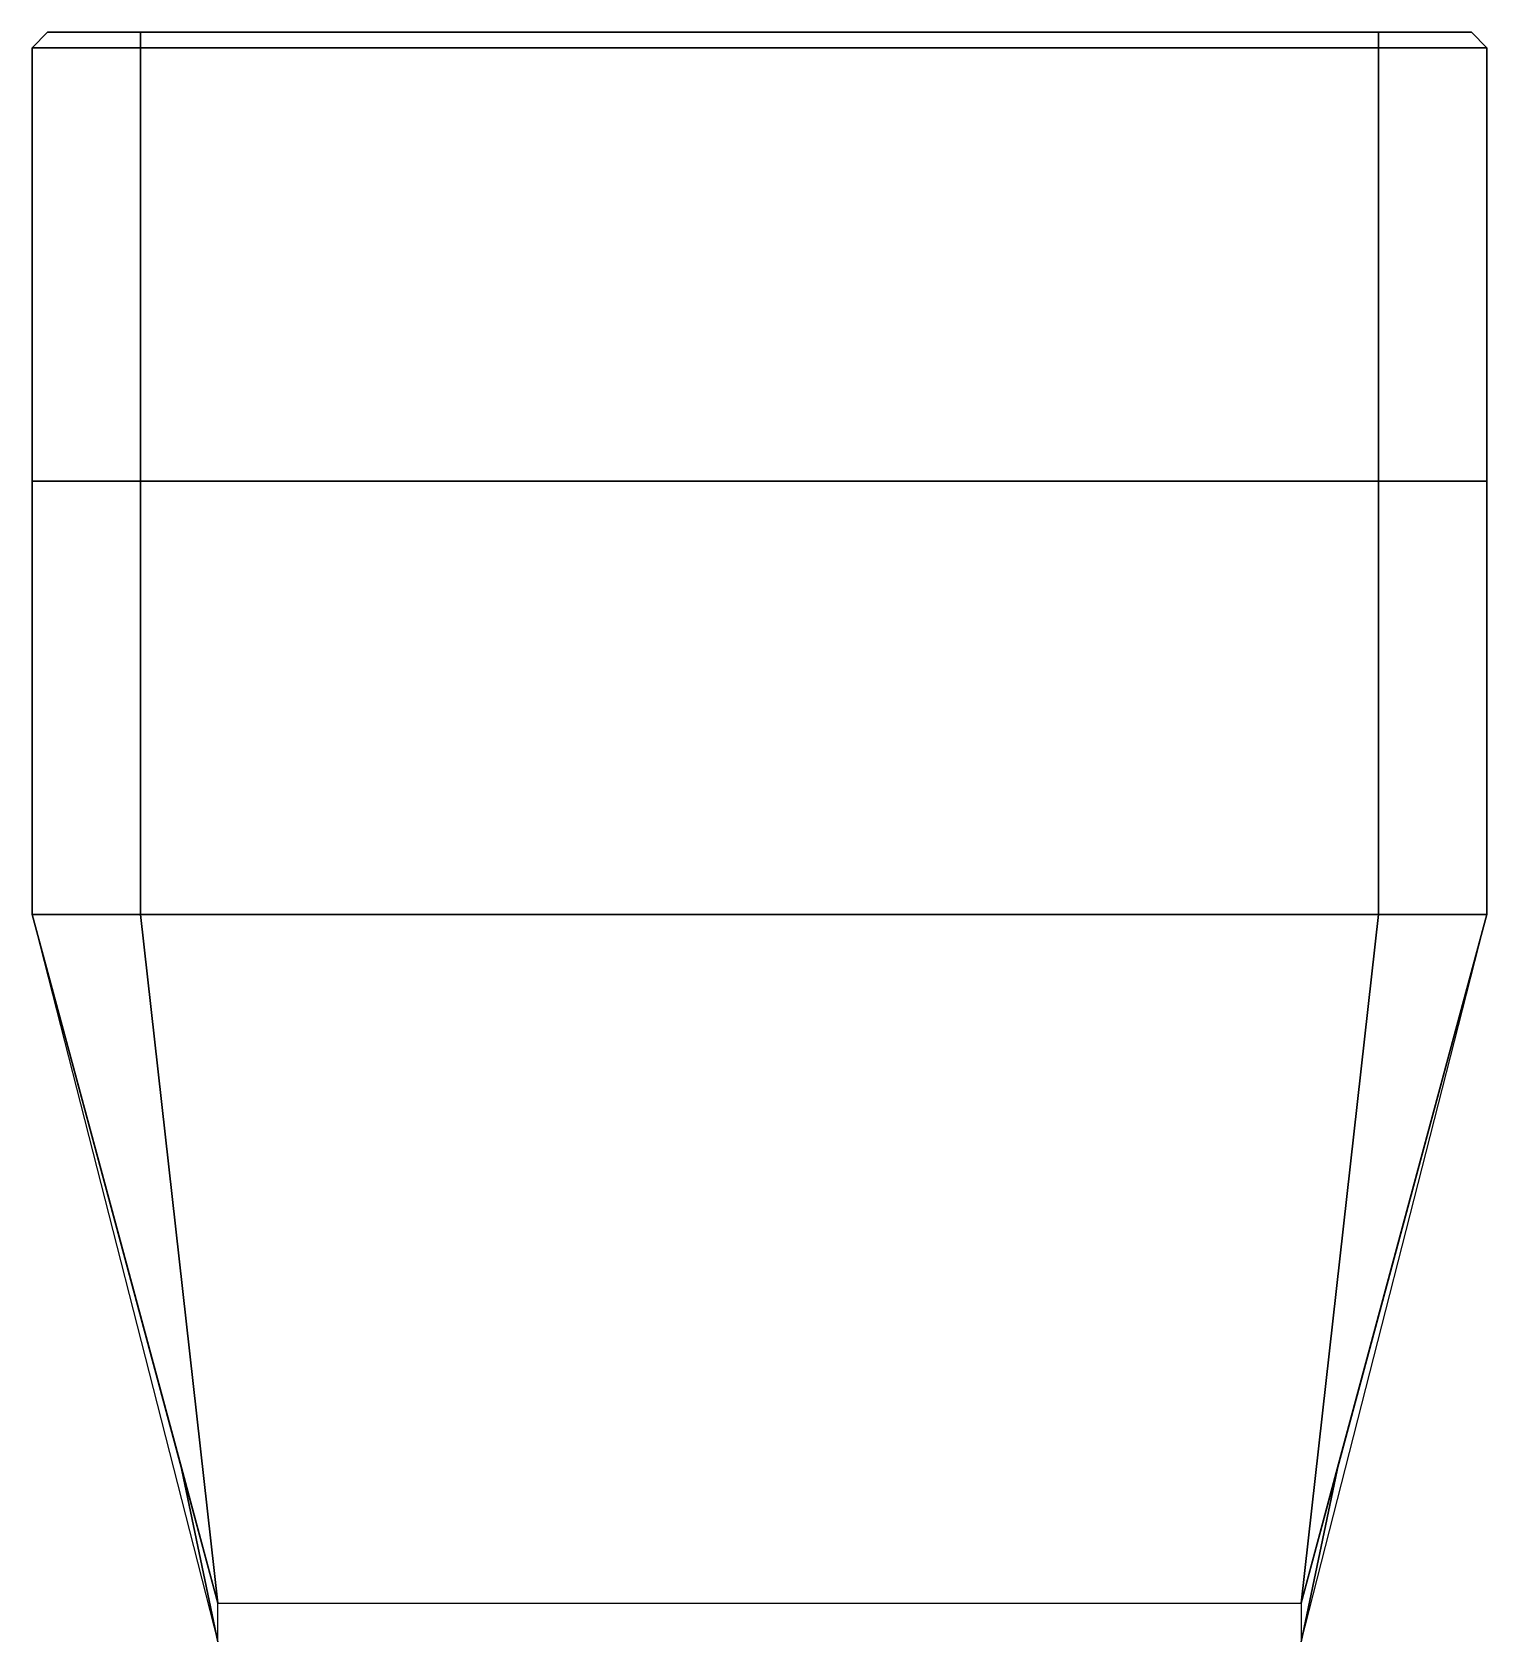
# Model space of a CAD drawing. Extents: x -0.94 to 0.94, y -0.85 to 1.23.
import ezdxf

# ---------------------------------------------------------------- set-up
doc = ezdxf.new("R2010")
doc.units = 0
doc.layers.add('TENT_C2P', color=2, linetype='CONTINUOUS')

msp = doc.modelspace()

# ---------------------------------------------------------------- linework, layer by layer
at = {"layer": 'TENT_C2P'}
for points in [[(-0.94, 1.21, 1.65), (-0.8, 1.21, 1.74), (-0.8, 1.23, 1.72), (-0.92, 1.23, 1.65)], [(-0.94, 1.21, 1.01), (-0.94, 1.21, 1.65), (-0.92, 1.23, 1.65), (-0.92, 1.23, 1.01)], [(-0.8, 1.23, 1.72), (0.8, 1.23, 1.72), (0.92, 1.23, 1.65), (-0.92, 1.23, 1.65)], [(-0.15, 1.23, 1.25), (0.15, 1.23, 1.25), (0.92, 1.23, 1.01), (-0.92, 1.23, 1.01)], [(-0.45, 1.23, 1.25), (-0.15, 1.23, 1.25), (-0.92, 1.23, 1.01)], [(-0.92, 1.23, 1.65), (0.92, 1.23, 1.65), (0.15, 1.23, 1.44), (-0.15, 1.23, 1.44)], [(-0.92, 1.23, 1.65), (-0.92, 1.23, 1.65), (-0.15, 1.23, 1.44), (-0.45, 1.23, 1.44)], [(-0.92, 1.23, 1.65), (-0.45, 1.23, 1.44), (-0.45, 1.23, 1.25), (-0.92, 1.23, 1.01)], [(-0.8, 1.21, 1.74), (0.8, 1.21, 1.74), (0.8, 1.23, 1.72), (-0.8, 1.23, 1.72)], [(-0.15, 1.23, 1.44), (0.15, 1.23, 1.44), (0.15, 1.23, 1.25), (-0.15, 1.23, 1.25)], [(0.15, 1.23, 1.25), (0.45, 1.23, 1.25), (0.92, 1.23, 1.01)], [(0.92, 1.23, 1.65), (0.92, 1.23, 1.65), (0.45, 1.23, 1.44), (0.15, 1.23, 1.44)], [(0.45, 1.23, 1.44), (0.92, 1.23, 1.65), (0.92, 1.23, 1.01), (0.45, 1.23, 1.25)], [(0.92, 1.23, 1.65), (0.8, 1.23, 1.72), (0.8, 1.21, 1.74), (0.94, 1.21, 1.65)], [(0.92, 1.23, 1.01), (0.92, 1.23, 1.65), (0.94, 1.21, 1.65), (0.94, 1.21, 1.01)], [(-0.94, 0.65, 1.01), (-0.94, 0.65, 1.65), (-0.94, 1.21, 1.65), (-0.94, 1.21, 1.01)], [(-0.94, 0.65, 1.65), (-0.8, 0.65, 1.72), (-0.8, 1.21, 1.74), (-0.94, 1.21, 1.65)], [(0.8, 1.21, 1.74), (-0.8, 1.21, 1.74), (-0.8, 0.65, 1.72), (0.8, 0.65, 1.72)], [(0.94, 1.21, 1.65), (0.8, 1.21, 1.74), (0.8, 0.65, 1.72), (0.94, 0.65, 1.65)], [(0.94, 1.21, 1.01), (0.94, 1.21, 1.65), (0.94, 0.65, 1.65), (0.94, 0.65, 1.01)], [(-0.94, 0.09, 1.65), (-0.8, 0.09, 1.74), (-0.8, 0.65, 1.72), (-0.94, 0.65, 1.65)], [(-0.94, 0.09, 1.01), (-0.94, 0.09, 1.65), (-0.94, 0.65, 1.65), (-0.94, 0.65, 1.01)], [(-0.8, 0.09, 1.74), (0.8, 0.09, 1.74), (0.8, 0.65, 1.72), (-0.8, 0.65, 1.72)], [(0.94, 0.65, 1.65), (0.8, 0.65, 1.72), (0.8, 0.09, 1.74), (0.94, 0.09, 1.65)], [(0.94, 0.65, 1.01), (0.94, 0.65, 1.65), (0.94, 0.09, 1.65), (0.94, 0.09, 1.01)], [(-0.7, -0.8, 1.62), (-0.7, -0.8, 1.64), (-0.8, 0.09, 1.74), (-0.94, 0.09, 1.65)], [(-0.7485, -0.62, 1.44), (-0.7, -0.8, 1.62), (-0.94, 0.09, 1.65), (-0.8294, -0.32, 1.44)], [(-0.7, -0.85, 1.01), (-0.7485, -0.62, 1.25), (-0.8294, -0.32, 1.25), (-0.94, 0.09, 1.01)], [(-0.8294, -0.32, 1.25), (-0.8294, -0.32, 1.44), (-0.94, 0.09, 1.65), (-0.94, 0.09, 1.01)], [(0.8, 0.09, 1.74), (-0.8, 0.09, 1.74), (-0.7, -0.8, 1.64), (0.7, -0.8, 1.64)], [(0.94, 0.09, 1.65), (0.8, 0.09, 1.74), (0.7, -0.8, 1.64), (0.7, -0.8, 1.62)], [(0.94, 0.09, 1.01), (0.8294, -0.32, 1.25), (0.7485, -0.62, 1.25), (0.7, -0.85, 1.01)], [(0.8294, -0.32, 1.44), (0.94, 0.09, 1.65), (0.7, -0.8, 1.62), (0.7485, -0.62, 1.44)], [(0.94, 0.09, 1.01), (0.94, 0.09, 1.65), (0.8294, -0.32, 1.44), (0.8294, -0.32, 1.25)], [(-0.7, -0.85, 1.01), (-0.7, -0.8, 1.62), (-0.7485, -0.62, 1.44), (-0.7485, -0.62, 1.25)], [(0.7485, -0.62, 1.25), (0.7485, -0.62, 1.44), (0.7, -0.8, 1.62), (0.7, -0.85, 1.01)]]:
    msp.add_3dface(points, dxfattribs=at)

doc.saveas('drawing.dxf')
